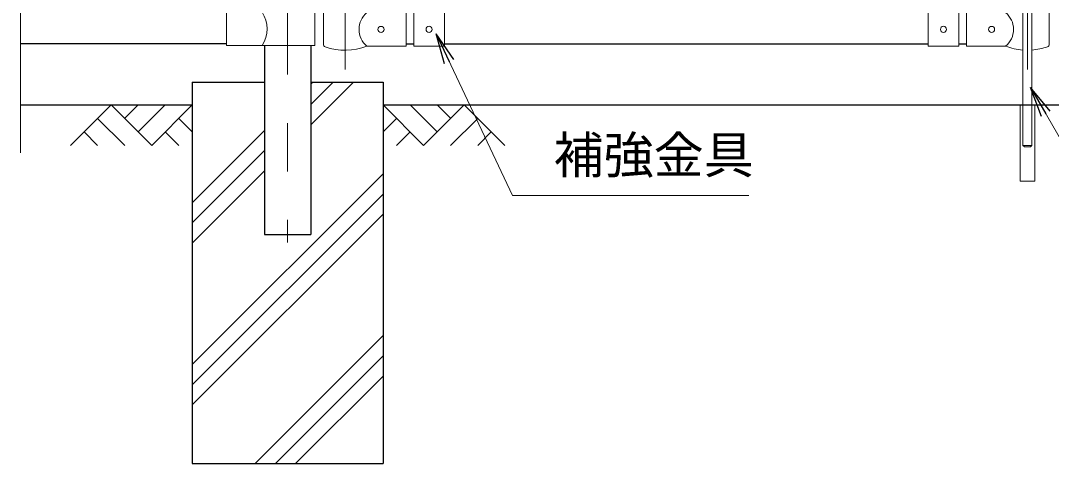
# Model space of a CAD drawing. Units: millimetres, scale not verified. Extents: x -4200 to 4200, y -2970 to 2970.
# Drawn here: x -108 to 1243, y -1039 to -458 of the extents above; entities that cross this region are included whole.
import ezdxf
from ezdxf.enums import TextEntityAlignment as Align

# ---------------------------------------------------------------- set-up
doc = ezdxf.new("R2010")
doc.units = ezdxf.units.MM
doc.header["$LTSCALE"] = 10
doc.linetypes.add('USER1', pattern=[50.8, 31.75, -6.35, 6.35, -6.35])
for name, color, linetype, lineweight in [('0-0_D-STR3', 3, 'Continuous', 13), ('0-1_D-BMK', 2, 'USER1', 13), ('0-3_D-STR1', 1, 'Continuous', 25), ('0-4_D-DCR-HCH', 7, 'Continuous', 13), ('0-5_D-BGD', 7, 'Continuous', 25), ('0-6_D-STR4', 7, 'Continuous', 25), ('0-7_D-STR-DIM', 7, 'Continuous', 13), ('0-A_D-STR-TXT', 7, 'Continuous', 13)]:
    doc.layers.add(name, color=color, linetype=linetype, lineweight=lineweight)
doc.layers.add('0-8_0', color=7, linetype='Continuous')
doc.styles.add('ＭＳ ゴシック', font='')
doc.styles.get('ＭＳ ゴシック').set_extended_font_data('MS Gothic')

# ---------------------------------------------------------------- blocks, each defined once
blk = doc.blocks.new('_Open')
at = {"layer": '0-8_0'}
blk.add_line((-10, 1.667), (0, 0), dxfattribs=at)
blk.add_lwpolyline([(-10, -1.667), (0, 0), (-10, 0)], dxfattribs=at)

msp = doc.modelspace()

# ---------------------------------------------------------------- linework, layer by layer
at = {"layer": '0-0_D-STR3'}
for p, q in [((1205.59, -372.63), (1205.59, -621.63)), ((1217.59, -372.63), (1217.59, -621.63)), ((277.69, -424.93), (277.69, -490.93)), ((288.84, -425.63), (288.84, -489.33)), ((447.39, -491.83), (447.39, -425.58)), ((1081.59, -491.83), (1081.59, -425.58)), ((1240.14, -425.63), (1240.14, -489.33)), ((407.39, -491.83), (407.39, -442.15)), ((1121.59, -491.83), (1121.59, -442.15)), ((161.99, -446.93), (161.99, -490.93)), ((397.39, -491.63), (397.39, -447.63)), ((1131.59, -491.63), (1131.59, -447.63)), ((277.69, -490.93), (161.99, -490.93)), ((397.39, -491.63), (345.94, -491.63)), ((407.39, -491.83), (447.39, -491.83)), ((1121.59, -491.83), (1081.59, -491.83)), ((1131.59, -491.63), (1183.04, -491.63)), ((1202.04, -568.63), (1202.04, -668.63)), ((1207.59, -623.63), (1205.59, -621.63)), ((1207.59, -623.63), (1215.59, -623.63))]:
    msp.add_line(p, q, dxfattribs=at)
for points in [[(1221.14, -568.63), (1221.14, -668.63), (1202.04, -668.63)], [(1205.59, -621.63), (1217.59, -621.63), (1215.59, -623.63)]]:
    msp.add_lwpolyline(points, dxfattribs=at)
for centre in [(364.39, -469.63), (427.39, -469.58), (1101.59, -469.58), (1164.59, -469.63)]:
    msp.add_circle(centre, 4, dxfattribs=at)
for centre, radius, start, end in [((174.38, -468.93), 40.68, 327.25964, 32.74036), ((364.14, -469.63), 28.55, 129.59418, 230.40582), ((1164.84, -469.63), 28.55, 309.59418, 50.40582), ((292.14, -489.33), 3.3, 180, 250.77949), ((317.39, -416.9), 80, 250.77949, 290.9084), ((1211.59, -416.9), 80, 249.0916, 265.69878), ((1211.59, -416.9), 80, 274.30122, 289.22051), ((1236.84, -489.33), 3.3, 289.22051, 0)]:
    msp.add_arc(centre, radius, start, end, dxfattribs=at)
at = {"layer": '0-1_D-BMK'}
for p, q in [((317.39, 303.1), (317.39, -535.29)), ((1211.59, 303.1), (1211.59, -535.29)), ((241.99, 296.61), (241.99, -749.21))]:
    msp.add_line(p, q, dxfattribs=at)
at = {"layer": '0-3_D-STR1'}
for p, q in [((161.99, -488.63), (-108.01, -488.63)), ((211.74, -490.93), (211.74, -738.63)), ((272.24, -490.93), (272.24, -738.63)), ((397.39, -488.63), (407.39, -488.63)), ((447.39, -488.63), (1081.59, -488.63)), ((1121.59, -488.63), (1131.59, -488.63)), ((211.74, -738.63), (272.24, -738.63))]:
    msp.add_line(p, q, dxfattribs=at)
at = {"layer": '0-4_D-DCR-HCH'}
for p, q in [((272.24, -594.61), (328.22, -538.63)), ((272.24, -568.09), (301.7, -538.63)), ((272.24, -541.58), (275.18, -538.63)), ((10.57, -568.63), (-42.64, -621.84)), ((10.57, -568.63), (63.78, -621.84)), ((28.3, -586.37), (46.04, -568.63)), ((46.04, -604.11), (81.52, -568.63)), ((63.78, -621.84), (116.99, -568.63)), ((420.2, -621.84), (366.99, -568.63)), ((437.94, -604.11), (402.47, -568.63)), ((473.42, -568.63), (420.2, -621.84)), ((455.77, -586.46), (437.94, -568.63)), ((473.42, -568.63), (526.63, -621.84)), ((-7.17, -586.37), (28.47, -621.84)), ((99.25, -586.37), (116.99, -604.03)), ((384.73, -586.37), (366.99, -604.03)), ((491.15, -586.37), (455.52, -621.84)), ((-24.91, -604.11), (-7.09, -621.84)), ((81.52, -604.11), (99.34, -621.84)), ((116.99, -696.83), (211.74, -602.08)), ((402.47, -604.11), (384.65, -621.84)), ((508.89, -604.11), (491.07, -621.84)), ((116.99, -723.34), (211.74, -628.59)), ((116.99, -749.86), (211.74, -655.11)), ((116.99, -908.96), (366.99, -658.96)), ((116.99, -935.47), (366.99, -685.47)), ((116.99, -961.99), (366.99, -711.99)), ((199.45, -1038.63), (366.99, -871.09)), ((225.96, -1038.63), (366.99, -897.61)), ((252.48, -1038.63), (366.99, -924.12))]:
    msp.add_line(p, q, dxfattribs=at)
at = {"layer": '0-5_D-BGD'}
for p, q in [((-108.01, -568.63), (116.99, -568.63)), ((366.99, -568.63), (2116.99, -568.63))]:
    msp.add_line(p, q, dxfattribs=at)
at = {"layer": '0-6_D-STR4'}
for p, q in [((116.99, -538.63), (116.99, -1038.63)), ((116.99, -538.63), (211.74, -538.63)), ((272.24, -538.63), (366.99, -538.63)), ((366.99, -538.63), (366.99, -1038.63)), ((116.99, -1038.63), (366.99, -1038.63))]:
    msp.add_line(p, q, dxfattribs=at)
at = {"layer": '0-7_D-STR-DIM'}
msp.add_line((-108.01, -631.63), (-108.01, -139.28), dxfattribs=at)
at = {"layer": '0-A_D-STR-TXT'}
for points in [[(846.67, -687.42), (536.61, -687.42), (437.61, -477.4)], [(1554.77, -709.62), (1310.45, -709.62), (1216.78, -547.38)]]:
    msp.add_lwpolyline(points, dxfattribs=at)

# ---------------------------------------------------------------- block references
at = {"layer": '0-A_D-STR-TXT', "xscale": 4, "yscale": 4}
for p, rotation in [((436.76, -475.59), 115.23829), ((1215.78, -545.65), 120)]:
    msp.add_blockref('_Open', p, dxfattribs=dict(at, rotation=rotation))

# ---------------------------------------------------------------- texts
at = {"layer": '0-A_D-STR-TXT', "style": 'ＭＳ ゴシック'}
msp.add_text('補強金具', height=48.09, dxfattribs=at).set_placement((590.58, -672.8), align=Align.BOTTOM_LEFT)

doc.saveas('drawing.dxf')
